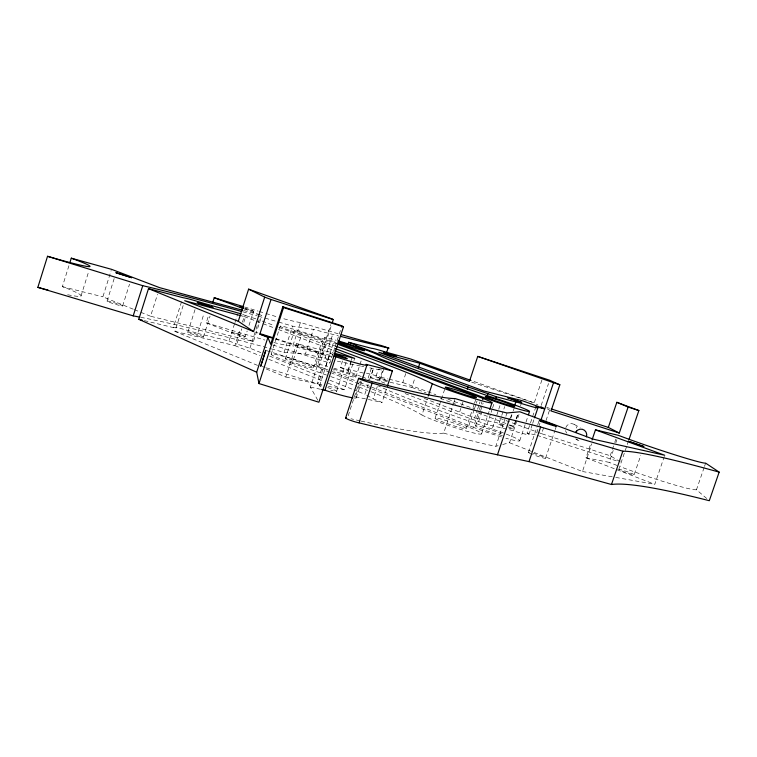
<?xml version="1.0" encoding="UTF-8"?>
<svg xmlns="http://www.w3.org/2000/svg" width="757" height="757" viewBox="0 0 757 757"><rect width="100%" height="100%" fill="white"/><g stroke="black" fill="none" stroke-linecap="round" stroke-linejoin="round"><path stroke-width="0.57" stroke-dasharray="3.79 2.84" d="M67.666 294.738A65.632 4.674 16.9 0 0 62.367 286.638L69.218 264.761M81.027 295.93L88.891 270.911M133.223 309.187L102.876 296.839L111.194 270.429M107.068 301.116L114.288 278.207M122.634 305.932L129.513 284.187M258.497 314.24L261.808 315.48L253.425 341.483L150.558 316.246L157.541 294.255M144.35 320.627L173.325 327.582L181.737 301.163M257.55 365.385L174.914 331.396L183.298 305.09M187.831 332.172L195.192 309.102M173.325 327.582L173.873 327.374A23.429 1.779 17.5 0 1 194.928 332.55L197.653 333.43L204.087 313.303M253.425 341.483L206.197 322.851L208.648 315.205M203.368 337.016L210.03 316.208M197.653 333.43L229.04 340.972L234.613 323.589M234.963 322.501L237.755 313.814M174.914 331.396L234.888 345.627L240.281 328.869M242.429 322.16L244.227 316.577L240.858 315.678M260.872 352.592L249.924 348.201L236.809 344.094L241.729 328.793M243.839 322.245L245.949 315.688L242.022 314.212M245.438 336.477L231.86 332.143L245.173 336.524L247.208 330.979M248.977 325.472L253.586 311.174L245.154 308.137M249.924 348.201L259.055 319.861L274.507 325.69M271.167 354.257L280.241 326.201M271.243 348.845A479.228 45.789 18.8 0 1 284.055 352.374L292.552 326.135L313.389 329.399L332.72 334.367A860.936 23.694 17.3 0 0 338.275 335.786M285.275 358.78L294.35 330.762M273.826 342.524A84.86 5.129 17.7 0 0 292.817 345.968L300.434 322.482A173.041 6.255 17.9 0 0 339.202 334.045M266.246 368.962L285.824 377.014L296.63 343.659L333.061 352.904M326.551 375.075A177.744 15.386 17.7 0 0 292.297 363.265L301.589 334.603A29.57 1.457 18 0 1 283.629 326.57A29.57 1.457 18 0 1 327.497 340.385L337.736 344.217M284.055 352.374L305.374 354.058L313.389 329.399M313.37 367.722L322.454 339.808M315.877 364.439L324.564 337.736M317.77 400.207L310.398 387.12L330.752 324.583M334.802 347.737L329.806 363.076L322.094 353.954L331.831 324.043M329.74 372.274L318.565 367.826L327.497 340.385M305.374 354.058L324.885 358.402L332.72 334.367M328.084 370.041L324.952 368.82L333.79 341.71A28.085 1.325 18.1 0 1 336.174 340.281M319.53 385.796L330.166 353.14M335.162 346.64L341.946 325.822M361.221 376.484L348.069 371.356L347.936 370.447L340.395 367.514L342.543 360.938M336.647 391.218L346.924 359.755M347.936 370.447L350.813 361.628M351.172 360.531L351.891 358.326M348.069 371.356L351.343 361.335M328.33 386.288L344.416 389.798L353.585 361.751M353.954 360.635L354.683 358.392M355.828 377.147L361.269 360.55M348.182 415.763L359.301 381.821M361.468 381.755L356.329 397.453L355.383 396.725L360.502 381.093M368.157 378.093L371.753 367.107M368.11 384.386L364.874 394.265L353.926 389.874M369.548 379.995L373.513 367.921M384.811 383.118L370.561 377.592L373.797 367.713M387.764 380.979L375.841 376.882L378.405 369.075M386.325 389.391L382.039 402.412L373.248 398.882L377.279 386.59M379.115 381.008L383.515 367.599M366.416 373.154A19.18 1.24 18.2 0 1 377.355 376.125L381.064 377.298L384.301 367.419M389.079 379.219L402.809 382.522L405.771 373.551M390.054 382.219L411.836 387.395L415.091 377.525M474.147 409.688L468.384 427.005A32.74 2.678 18.5 0 1 470.116 432.096A32.74 2.678 18.5 0 1 421.952 415.006L427.128 399.365M435.133 418.101L445.381 387.177M361.174 421.11A280.733 24.252 17.4 0 0 443.697 433.08L453.311 404.143M453.68 403.036L455.156 398.579M535.918 406.698L527.061 433.089L528.367 433.799A24.413 1.694 18.6 0 1 510.653 430.014L487.054 424.535L458.818 414.486L461.382 406.774M461.751 405.667L463.577 400.16M466.075 428.594A16.37 1.334 18.5 0 0 443.791 419.842A16.37 1.334 18.5 0 0 441.889 421.64A16.37 1.334 18.5 0 0 466.075 428.594L471.602 411.988M473.078 407.559L474.185 404.238M474.554 403.131L476.03 398.702M474.507 408.61L475.945 404.276M476.314 403.197L477.033 401.03M424.261 398.409L474.677 417.949L477.203 410.389M477.563 409.3L479.001 404.976M479.361 403.897L480.08 401.74M501.446 436.95A31.075 2.394 18.6 0 1 473.466 427.327L479.001 410.71M479.37 409.603L480.846 405.175M481.215 404.068L481.954 401.853M475.566 425.784L480.26 411.704M480.629 410.625L483.155 403.036M478.717 421.289L482.029 411.354M481.584 433.912L489.353 410.616M487.054 424.535L490.763 413.426M491.132 412.319L492.239 408.988M492.608 407.881L494.094 403.434M503.5 433.051A31.075 2.394 18.6 0 0 492.154 428.992L498.39 410.303M498.759 409.206L500.226 404.806M503.604 426.39A7.371 0.511 18.6 0 1 498.806 424.232L501.399 416.492M501.768 415.394L504.72 406.547M443.697 433.08A113.635 9.51 18.3 0 0 495.854 446.28L505.506 417.41M505.875 416.303L506.991 412.972M510.464 417.93L511.552 414.685M510.738 418.422L512.915 411.903M513.284 410.814L514.372 407.559M512.773 428.973L515.735 420.116M516.104 419.009L517.958 413.473M520.561 405.724L521.668 402.402M509.253 425.51L513.861 426.513L516.113 419.804M516.482 418.687L518.356 413.085M502.686 444.501L509.518 442.731L519.879 411.789M519.699 440.829L527.733 416.88M541.908 380.023L534.224 402.913L538.047 405.099M528.944 434.461L532.303 424.478M532.673 423.371L534.158 418.933M541.179 405.383L548.522 383.515M528.462 452.374L537.338 425.945M537.707 424.847L539.192 420.438M539.987 423.04L535.965 434.991L527.061 433.089M620.229 461.77L610.208 455.752L541.615 433.704L543.819 427.147M546.024 420.58L550.074 408.553L546.734 407.361M545.579 458.212L554.862 430.638M555.241 429.531L556.348 426.229M664.343 456.386L654.786 484.319L586.003 457.796L590.924 443.271M509.518 442.731L582.445 471.516L591.879 443.659M610.208 455.752L614.372 443.517M614.741 442.4L615.876 439.069M586.003 457.796L609.186 462.366L613.227 450.472M615.801 442.902L616.898 439.656M618.791 469.397L626.853 445.835M627.269 444.482L628.376 441.236M634.139 474.762A8.138 0.587 19.1 0 0 623.049 470.352A8.138 0.587 19.1 0 0 622.197 471.128A8.138 0.587 19.1 0 0 634.139 474.762L640.81 455.203M706.735 498.513L696.478 489.741L704.105 467.571M704.493 466.463L705.638 463.142M375.841 376.882L388.246 380.79M495.854 446.28L498.125 445.693M253.586 311.174L244.927 308.695M582.445 471.516L614.599 477.213M615.744 477.412L654.786 484.319M310.398 387.12L320.485 389.268M355.383 396.725L382.039 402.412M474.677 417.949L508.098 425.254M285.824 377.014L322.586 385.039M380.903 369.984L381.585 369.936M370.561 377.592L388.899 381.944M340.395 367.514L364.231 373.248M381.064 377.298L387.934 378.945M275.832 338.663L321.441 353.188L332.541 355.96M62.367 286.638L102.876 296.839M243.65 310.531L259.537 314.855M206.197 322.851L264.799 340.035M244.587 306.992L258.08 311.108M259.206 311.449L264.827 313.161M265.953 313.502L277.194 316.928M261.846 366.416L265.187 367.467M266.303 367.817L317.467 383.884M266.909 350.746L322.529 368.347A8.195 0.833 -72.4 0 1 319.265 380.714A8.195 0.833 -72.4 0 1 318.214 379.304A8.195 0.833 -72.4 0 1 322.529 368.347M245.949 315.688L257.967 319.52M255.809 332.285L258.042 332.995M275.406 339.089L322.094 353.954M272.908 345.012L329.806 363.076M537.091 435.351L617.863 461.297M471.668 382.143L534.224 402.913L470.731 380.345M379.371 369.066L380.307 369.407M402.809 382.522L435.862 394.709M447.974 399.176L474.412 408.931M499.752 418.271L537.205 432.077M538.312 432.484L541.615 433.704M333.79 341.71L335.89 342.486M244.104 308.875L257.389 313.824M278.926 327.346L334.111 348.144M244.227 316.577L255.27 320.76M256.377 321.176L261.903 323.267M263.01 323.684L274.053 327.866M278.472 329.541L333.695 350.444M411.836 387.395L426.096 392.864M440.356 398.333L455.714 404.219M477.658 412.631L508.373 424.412M509.47 424.828L513.861 426.513M296.63 343.659L321.441 353.188M362.319 376.91L368.896 379.475M405.09 393.564L458.818 414.486M332.247 371.678L357.673 381.632M359.812 382.474L369.567 386.307M371.734 387.158L473.466 427.327M468.384 427.005L372.312 389.155M371.214 388.72L331.812 373.097M269.634 356.102L324.365 378.036M329.844 380.222L352.828 389.439M229.04 340.972L236.809 344.094M234.888 345.627L260.077 355.781M268.839 359.32L323.608 381.405M327.989 383.174L344.416 389.798M134.301 309.632L139.723 311.837M140.802 312.281L150.558 316.246M366.729 395.286L373.248 398.882M547.093 408.723L551.03 410.947M574.383 424.469L580.259 427.79M575.661 438.861L577.572 440.035M356.329 397.453A29.816 2.564 18 0 1 353.623 397.955M327.639 387.556A9.008 0.776 18 0 1 336.515 391.076A9.008 0.776 18 0 1 330.771 390.148M320.883 386.638A9.008 0.776 18 0 1 323.447 386.335M333.033 354.456A9.018 0.52 18 0 1 332.332 353.453M140.745 317.315A479.228 45.789 18.8 0 1 270.183 348.551M379.976 369.813A859.924 35.238 16.8 0 1 369.123 367.751M363.795 366.7A859.924 35.238 16.8 0 1 361.6 366.256M360.483 366.028A859.924 35.238 16.8 0 1 335.928 360.843M330.497 359.651A859.924 35.238 16.8 0 1 324.885 358.402M331.727 357.001A172.88 9.311 17.8 0 1 292.817 345.968M300.434 322.482A84.945 3.444 17.8 0 1 281.689 318.195M242.808 311.799A480.052 30.838 18.6 0 1 257.229 315.887M258.355 316.208A480.052 30.838 18.6 0 1 263.966 317.817M265.101 318.139A480.052 30.838 18.6 0 1 276.627 321.479M278.737 322.094A480.052 30.838 18.6 0 1 292.552 326.135M360.067 420.854A280.733 24.252 17.4 0 1 350.983 418.772M696.478 489.741A56.889 3.776 19 0 1 620.248 466.681M617.059 465.46A56.889 3.776 19 0 1 609.186 462.366M532.956 453.225A9.046 0.757 18.8 0 1 543.744 457.086A9.046 0.757 18.8 0 1 543.403 457.994A9.046 0.757 18.8 0 1 532.502 454.446M530.761 453.727A9.046 0.757 18.8 0 1 531.159 452.733M507.947 426.816A7.371 0.511 18.6 0 1 512.754 428.897A7.371 0.511 18.6 0 1 508.959 428.15M498.806 424.232A7.371 0.511 18.6 0 1 504.351 425.595M565.791 427.573A5.801 5.668 -53.9 0 1 576.796 428.084M566.889 433.193A5.801 5.668 -53.9 0 1 565.583 430.544M578.954 440.697A6.009 5.867 -53.8 0 1 576.408 439.041M492.154 428.992A137.32 9.216 18.6 0 1 378.301 385.9M506.301 434.121A31.075 2.394 18.6 0 1 505.79 438.208M324.952 368.82A28.047 1.968 18 0 1 327.658 366.416M333.771 368.157A28.047 1.968 18 0 1 358.61 376.513M502.393 435.597A15.537 1.192 18.6 0 1 480.903 428.67A15.537 1.192 18.6 0 1 479.683 426.409A15.537 1.192 18.6 0 1 501.389 433.723M333.392 369.208A14.023 0.984 18 0 1 351.967 375.245A14.023 0.984 18 0 1 352.242 376.778A14.023 0.984 18 0 1 333.686 370.826M330.686 376.551A177.744 15.386 17.7 0 1 357.096 386.316M359.121 387.092A177.744 15.386 17.7 0 1 367.732 390.432M370.854 391.672A177.744 15.386 17.7 0 1 421.952 415.006M292.297 363.265A29.532 2.167 17.9 0 1 274.659 354.295A29.532 2.167 17.9 0 1 318.565 367.826M301.589 334.603A177.999 10.361 17.9 0 1 335.947 346.271M190.225 333.392A8.147 0.615 17.5 0 0 203.15 337.12A8.147 0.615 17.5 0 0 193.423 333.298A8.147 0.615 17.5 0 0 190.225 333.392M109.339 302.251A8.147 0.577 17.2 0 0 122.369 306.008A8.147 0.577 17.2 0 0 112.84 302.327A8.147 0.577 17.2 0 0 109.339 302.251M298.968 332.806A14.78 0.729 18 0 0 322.151 339.912A14.78 0.729 18 0 0 304.106 333.175A14.78 0.729 18 0 0 298.968 332.806M289.808 361.051A14.761 1.088 17.9 0 0 313.038 367.921A14.761 1.088 17.9 0 0 295.135 360.834A14.761 1.088 17.9 0 0 289.808 361.051"/><path stroke-width="1.14" d="M139.648 317.107A479.228 45.789 18.8 0 0 133.194 315.868L37.85 287.348L47.54 256.292A65.717 3.151 17.3 0 0 71.281 258.194L111.544 269.331L159.632 287.66L242.514 310.219M69.909 262.565L71.281 258.194M133.194 315.868L142.751 285.692A480.052 30.838 18.6 0 1 241.701 311.496M264.685 297.132L253.586 331.575L238.294 321.271L248.608 289.155L264.685 297.132L271.025 299.479L259.85 334.14L267.912 337.433L270.684 344.303L282.825 306.727L341.946 325.822L343.46 326.91L318.905 402.222L258.979 383.544L256.68 372.207L138.786 319.284L148.495 288.644L183.308 297.766A23.458 1.202 17.7 0 1 204.22 303.472L241.048 313.843M212.84 302.109L214.231 297.738L243.47 306.651M256.68 372.207L267.912 337.433M258.979 383.544L283.534 307.56L282.825 306.727M332.191 322.927L333.269 319.605L332.541 319.085L248.608 289.155M321.602 389.514L324.971 390.233L335.871 356.793L340.565 358.345A29.854 1.732 18 0 0 366.975 364.94L362.206 379.512M347.908 344.492L348.627 342.296L371.98 348.447A19.199 0.833 18.2 0 1 385.285 351.958L410.578 358.96L470.731 380.345M355.497 347.302L356.216 345.097L348.627 342.296M345.608 417.996L358.581 378.386M359.083 422.86L372.122 383.127A1029.406 38.598 17.2 0 0 509.404 419.141L540.64 427.014L622.803 451.191A665.819 34.122 20.2 0 1 719.15 472.122L709.3 500.708A664.532 50.634 21.2 0 0 611.476 484.499L529.001 461.619L497.472 454.806A1027.864 57.352 16.7 0 1 359.083 422.86A8.053 0.842 18.1 0 1 349.053 419.785A8.053 0.842 18.1 0 1 346.365 417.788M386.316 353.481L388.123 347.983L389.041 348.154L381.537 345.599A173.041 6.255 17.9 0 1 341.303 334.651M387.395 386.136L392.381 370.949L374.952 363.53L335.219 348.561M418.347 367.647L419.794 363.265L469.435 381.396L477.743 356.396L549.629 380.232L559.839 384.774L551.03 410.947L619.292 433.042L628.13 407.048L616.841 402.308L608.325 427.412L619.292 433.042M428.235 396.015L432.304 383.714A177.999 10.361 17.9 0 0 336.979 346.63M467.239 389.145L467.977 386.941L356.433 345.75L356.216 345.097M482.692 399.639L483.43 397.416L337.991 343.262M487.186 395.883L487.924 393.678L467.977 386.941M489.722 409.509L491.946 402.856M495.58 398.996L496.318 396.772L519.718 402.932A24.442 1.145 18.5 0 0 537.252 407.323L535.918 406.698L544.728 408.903L522.481 400.775L483.685 390.924L378.841 352.336L419.794 363.265M497.472 454.806L509.404 419.141M514.817 404.929L515.905 401.683M528.462 414.704L529.55 411.439M534.537 417.826L537.886 407.843M540.716 420.864L553.537 382.72L477.743 356.396M529.001 461.619L540.64 427.014M592.059 439.921L595.456 429.862L618.365 435.332A56.955 2.536 18.8 0 0 672.613 454.115A56.955 2.536 18.8 0 0 705.638 463.142L719.15 472.122M611.476 484.499L622.803 451.191M629.105 439.221L638.861 410.549L616.841 402.308M138.786 319.284L142.127 320.088M333.648 356.244L335.871 356.793M392.381 370.949L365.991 364.335L366.975 364.94M334.197 353.188L354.683 358.392L334.802 350.86M240.858 315.678L184.699 300.699L238.294 321.271M243.508 307.635L240.007 306.793L243.29 308.137M47.54 256.292L142.751 285.692M261.373 334.055L272.501 337.603M259.85 334.14L273.182 338.379M271.025 299.479L333.269 319.605M283.534 307.56L343.46 326.91M551.191 408.912L608.325 427.412M553.537 382.72L559.839 384.774M628.13 407.048L638.861 410.549M324.971 390.233L329.664 391.776A29.816 2.564 18 0 0 352.762 397.841M595.456 429.862L664.722 455.26L593.393 439.202L519.879 411.789L506.991 412.972A113.796 6.397 18.3 0 1 455.156 398.579A281.159 16.323 17.6 0 1 360.379 378.538A8.062 0.568 18.1 0 0 361.288 379.683A8.062 0.568 18.1 0 0 372.122 383.127M487.924 393.678L496.318 396.772M214.231 297.738L243.006 308.468M338.757 344.605L478.471 396.696A32.788 1.798 18.4 0 1 480.657 400.453A32.788 1.798 18.4 0 1 432.304 383.714M148.495 288.644L253.586 331.575M540.914 406.727L543.781 408.364M334.017 353.907A9.018 0.52 18 0 1 347.293 358.638A9.018 0.52 18 0 1 334.897 355.137M48.098 290.101A65.632 4.674 16.9 0 1 37.85 287.348M388.123 347.983A860.936 23.694 17.3 0 1 340.451 336.345M576.597 431.055A5.801 5.668 -53.9 0 1 575.935 432.417M575.963 431.812A6.009 5.867 -53.8 0 1 586.457 436.827M483.43 397.416A31.113 1.609 18.5 0 0 528.008 411.411A31.113 1.609 18.5 0 0 501.702 400.415A137.481 6.198 18.4 0 1 376.078 353.935A28.085 1.325 18.1 0 0 338.114 340.849M265.802 350.396L260.739 366.076L265.802 350.396M212.831 307.437L197.303 302.516L212.831 307.437M396.573 356.481L383.894 352.346L396.573 356.481M131.567 277.668L116.01 272.757L131.567 277.668M521.668 402.402L507.673 397.709L521.668 402.402M643.772 446.507L628.376 441.236L643.772 446.507M541.634 421.649A9.056 0.511 18.6 0 0 556.035 426.257A9.056 0.511 18.6 0 0 545.636 422.103A9.056 0.511 18.6 0 0 541.634 421.649M491.832 399.488A15.556 0.804 18.5 0 0 514.741 406.471A15.556 0.804 18.5 0 0 493.469 398.57A15.556 0.804 18.5 0 0 491.832 399.488M342.628 344.047A14.033 0.662 18.1 0 0 364.363 350.718A14.033 0.662 18.1 0 0 346.687 344.18A14.033 0.662 18.1 0 0 342.628 344.047M452.27 390.338A16.389 0.899 18.4 0 0 476.399 397.595A16.389 0.899 18.4 0 0 453.945 389.249A16.389 0.899 18.4 0 0 452.27 390.338"/></g></svg>
